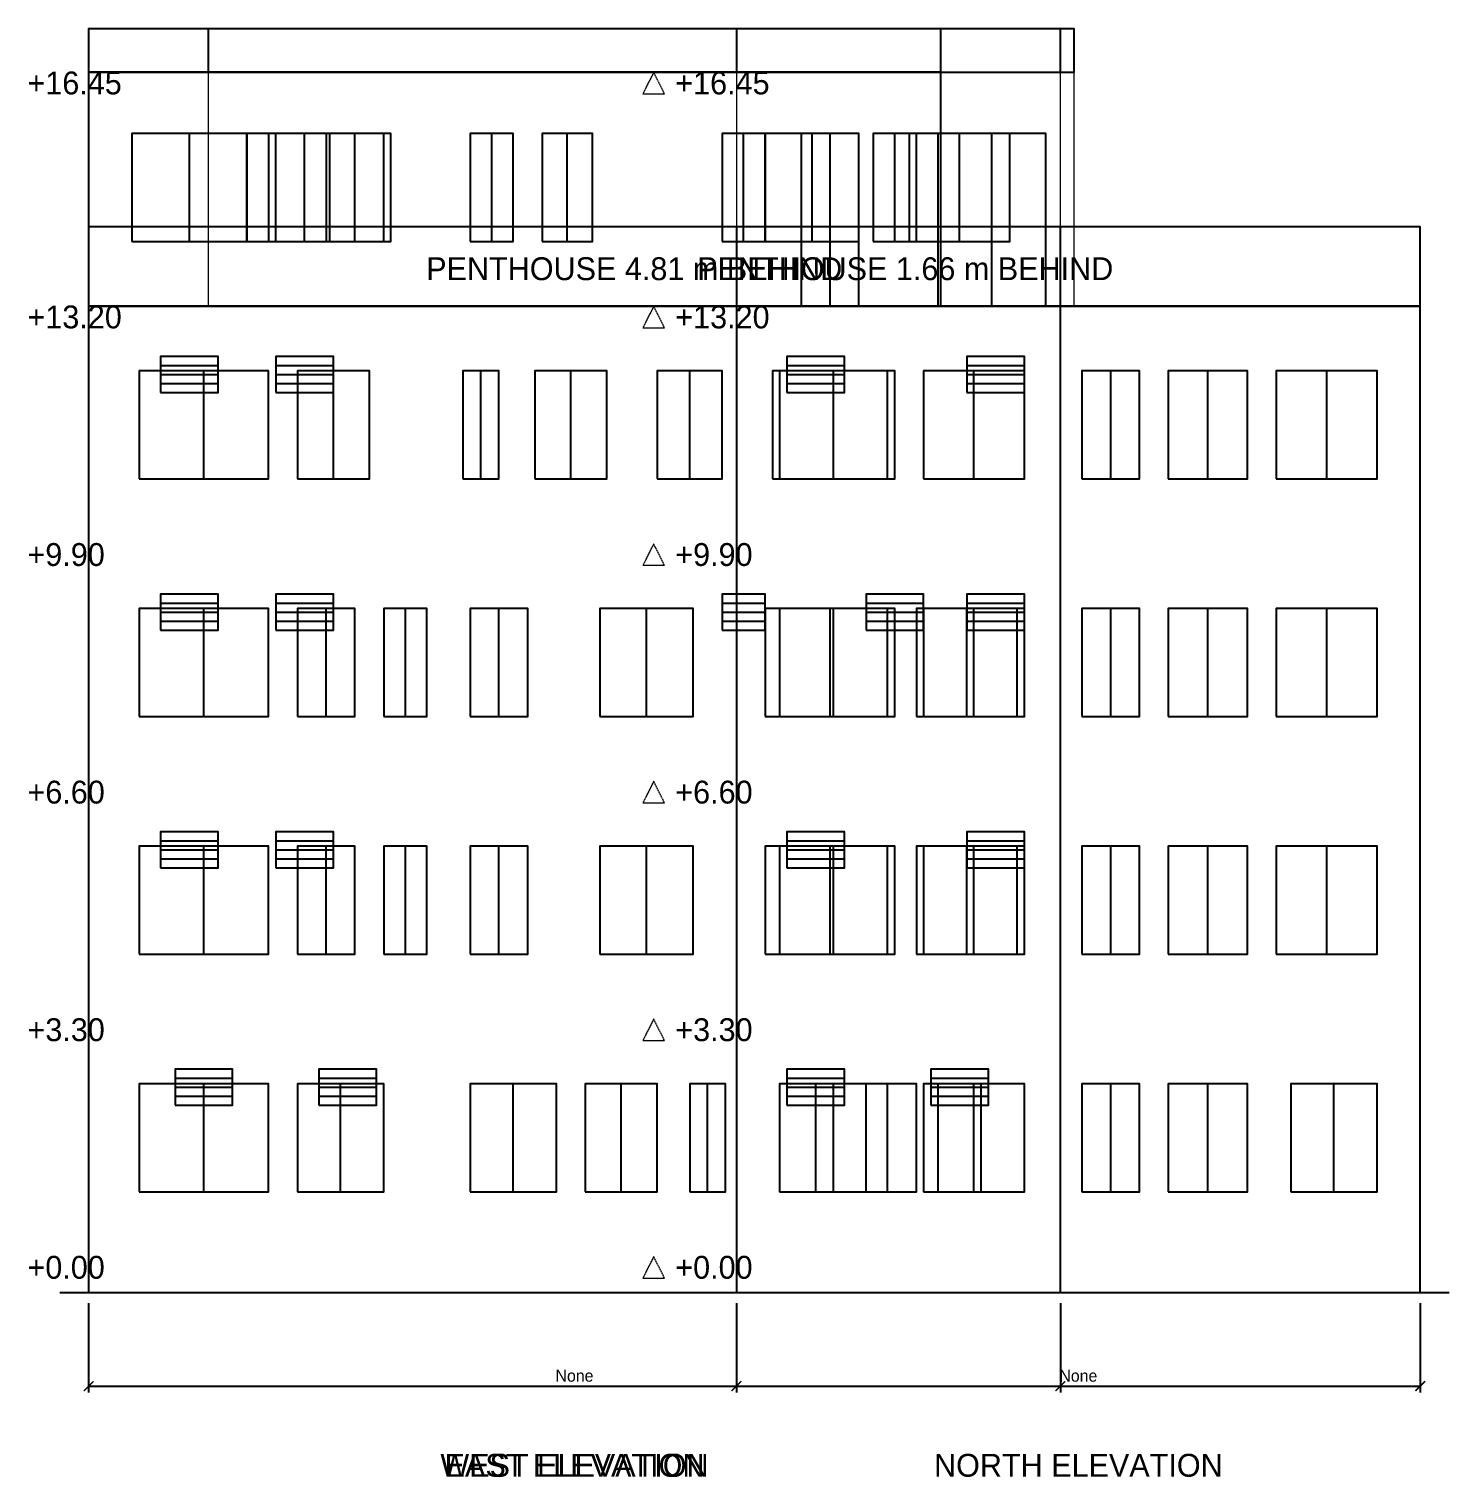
# Model space of a CAD drawing. Header units: millimetres. Extents: x -3851 to 506847, y -6675 to 35120.
# Drawn here: x 242671 to 262400, y -3063 to 17050 of the extents above; entities that cross this region are included whole.
import ezdxf
from ezdxf.enums import TextEntityAlignment as Align

# ---------------------------------------------------------------- set-up
doc = ezdxf.new("R2010")
doc.units = ezdxf.units.MM
doc.header["$LTSCALE"] = 20
doc.linetypes.add('DASHED', pattern=[1.524, 1.27, -0.254])
for name, color, linetype, lineweight in [('A-ANNO-DIMS-ELA', 5, 'CONTINUOUS', 13), ('A-ANNO-SYMB-ELA', 5, 'DASHED', 13), ('A-ANNO-TEXT-ELA', 7, 'CONTINUOUS', 13), ('A-FLOR-ELA', 7, 'CONTINUOUS', 25), ('A-FURN-ELA', 6, 'CONTINUOUS', 13)]:
    doc.layers.add(name, color=color, linetype=linetype, lineweight=lineweight)
doc.dimstyles.new('ARCH', dxfattribs={"dimtxt": 2.2, "dimasz": 1.8, "dimexe": 1.2, "dimexo": 2, "dimgap": 0.8, "dimtad": 1, "dimlfac": 0.001, "dimblk": 'ARCHTICK', "dimcen": 2.5, "dimazin": 3, "dimtfac": 1, "dimtmove": 0, "dimatfit": 3})

# ---------------------------------------------------------------- blocks, each defined once
blk = doc.blocks.new('_ARCHTICK')
at = {"color": 0, "linetype": 'BYBLOCK', "const_width": 0.15}
blk.add_lwpolyline([(-0.5, -0.5), (0.5, 0.5)], dxfattribs=at)

msp = doc.modelspace()

# ---------------------------------------------------------------- linework, layer by layer
at = {"layer": 'A-ANNO-SYMB-ELA'}
for points in [[(251350, 16450), (251200, 16150), (251500, 16150)], [(251350, 13200), (251200, 12900), (251500, 12900)], [(251350, 9900), (251200, 9600), (251500, 9600)], [(251350, 6600), (251200, 6300), (251500, 6300)], [(251350, 3300), (251200, 3000), (251500, 3000)], [(251350, 0), (251200, -300), (251500, -300)]]:
    msp.add_lwpolyline(points, close=True, dxfattribs=at)
at = {"layer": 'A-FLOR-ELA'}
for p, q in [((244900, 14100), (244900, 15600)), ((246100, 14100), (246100, 15600)), ((246850, 14100), (246850, 15600)), ((247200, 14100), (247200, 15600)), ((249100, 14100), (249100, 15600)), ((250150, 14100), (250150, 15600)), ((252600, 14100), (252600, 15600)), ((253550, 14100), (253550, 15600)), ((253800, 13200), (253800, 15600)), ((254700, 14100), (254700, 15600)), ((255600, 14100), (255600, 15600)), ((256050, 13200), (256050, 15600)), ((244500, 12375), (245300, 12375)), ((245100, 10800), (245100, 12300)), ((246100, 12375), (246900, 12375)), ((246900, 10800), (246900, 12300)), ((248950, 10800), (248950, 12300)), ((250200, 10800), (250200, 12300)), ((251850, 10800), (251850, 12300)), ((253200, 12375), (254000, 12375)), ((253850, 10800), (253850, 12300)), ((253850, 10800), (253850, 12300)), ((255700, 12375), (256500, 12375)), ((255800, 10800), (255800, 12300)), ((257700, 10800), (257700, 12300)), ((259050, 10800), (259050, 12300)), ((260700, 10800), (260700, 12300)), ((244500, 12250), (245300, 12250)), ((244500, 12125), (245300, 12125)), ((246100, 12250), (246900, 12250)), ((246100, 12125), (246900, 12125)), ((253200, 12250), (254000, 12250)), ((253200, 12125), (254000, 12125)), ((255700, 12250), (256500, 12250)), ((255700, 12125), (256500, 12125)), ((244500, 9075), (245300, 9075)), ((246100, 9075), (246900, 9075)), ((252300, 9075), (252900, 9075)), ((254300, 9075), (255100, 9075)), ((255700, 9075), (256500, 9075)), ((244500, 8950), (245300, 8950)), ((245100, 7500), (245100, 9000)), ((246100, 8950), (246900, 8950)), ((246800, 7500), (246800, 9000)), ((247900, 7500), (247900, 9000)), ((249200, 7500), (249200, 9000)), ((251250, 7500), (251250, 9000)), ((252300, 8950), (252900, 8950)), ((253800, 7500), (253800, 9000)), ((253850, 7500), (253850, 9000)), ((254300, 8950), (255100, 8950)), ((255700, 7500), (255700, 9000)), ((255700, 8950), (256500, 8950)), ((255800, 7500), (255800, 9000)), ((257700, 7500), (257700, 9000)), ((259050, 7500), (259050, 9000)), ((260700, 7500), (260700, 9000)), ((244500, 8825), (245300, 8825)), ((246100, 8825), (246900, 8825)), ((252300, 8825), (252900, 8825)), ((254300, 8825), (255100, 8825)), ((255700, 8825), (256500, 8825)), ((244500, 5775), (245300, 5775)), ((244500, 5650), (245300, 5650)), ((245100, 4200), (245100, 5700)), ((246100, 5775), (246900, 5775)), ((246100, 5650), (246900, 5650)), ((246800, 4200), (246800, 5700)), ((247900, 4200), (247900, 5700)), ((249200, 4200), (249200, 5700)), ((251250, 4200), (251250, 5700)), ((253200, 5775), (254000, 5775)), ((253200, 5650), (254000, 5650)), ((253800, 4200), (253800, 5700)), ((253850, 4200), (253850, 5700)), ((255700, 5775), (256500, 5775)), ((255700, 4200), (255700, 5700)), ((255700, 5650), (256500, 5650)), ((255800, 4200), (255800, 5700)), ((257700, 4200), (257700, 5700)), ((259050, 4200), (259050, 5700)), ((260700, 4200), (260700, 5700)), ((244500, 5525), (245300, 5525)), ((246100, 5525), (246900, 5525)), ((253200, 5525), (254000, 5525)), ((255700, 5525), (256500, 5525)), ((244700, 2475), (245500, 2475)), ((246700, 2475), (247500, 2475)), ((253200, 2475), (254000, 2475)), ((255200, 2475), (256000, 2475)), ((244700, 2350), (245500, 2350)), ((244700, 2225), (245500, 2225)), ((245100, 900), (245100, 2400)), ((246700, 2350), (247500, 2350)), ((246700, 2225), (247500, 2225)), ((247000, 900), (247000, 2400)), ((249400, 900), (249400, 2400)), ((250900, 900), (250900, 2400)), ((252100, 900), (252100, 2400)), ((253200, 2350), (254000, 2350)), ((253200, 2225), (254000, 2225)), ((253850, 900), (253850, 2400)), ((254300, 900), (254300, 2400)), ((255200, 2350), (256000, 2350)), ((255200, 2225), (256000, 2225)), ((255800, 900), (255800, 2400)), ((255900, 900), (255900, 2400)), ((257700, 900), (257700, 2400)), ((259050, 900), (259050, 2400)), ((260800, 900), (260800, 2400)), ((243100, -500), (257400, -500)), ((243100, -500), (257400, -500)), ((252100, -500), (262400, -500))]:
    msp.add_line(p, q, dxfattribs=at)
for points in [[(243500, 16450), (255340, 16450), (255340, 17050), (243500, 17050)], [(245160, 16450), (257000, 16450), (257000, 17050), (245160, 17050)], [(252500, 16450), (257190, 16450), (257190, 17050), (252500, 17050)], [(243500, 13200), (255340, 13200), (255340, 16450), (243500, 16450)], [(244100, 14100), (245700, 14100), (245700, 15600), (244100, 15600)], [(245700, 14100), (246500, 14100), (246500, 15600), (245700, 15600)], [(246000, 14100), (247700, 14100), (247700, 15600), (246000, 15600)], [(246800, 14100), (247600, 14100), (247600, 15600), (246800, 15600)], [(248800, 14100), (249400, 14100), (249400, 15600), (248800, 15600)], [(249800, 14100), (250500, 14100), (250500, 15600), (249800, 15600)], [(252300, 14100), (252900, 14100), (252900, 15600), (252300, 15600)], [(252900, 14100), (254200, 14100), (254200, 15600), (252900, 15600)], [(253400, 13200), (254200, 13200), (254200, 15600), (253400, 15600)], [(254400, 14100), (255000, 14100), (255000, 15600), (254400, 15600)], [(254900, 14100), (256300, 14100), (256300, 15600), (254900, 15600)], [(255300, 13200), (256800, 13200), (256800, 15600), (255300, 15600)], [(243500, 13200), (257000, 13200), (257000, 14300), (243500, 14300)], [(243500, 13200), (257000, 13200), (257000, 14300), (243500, 14300)], [(252500, 13200), (262000, 13200), (262000, 14300), (252500, 14300)], [(243500, -500), (257000, -500), (257000, 13200), (243500, 13200)], [(243500, -500), (257000, -500), (257000, 13200), (243500, 13200)], [(252500, -500), (262000, -500), (262000, 13200), (252500, 13200)], [(244500, 12000), (245300, 12000), (245300, 12500), (244500, 12500)], [(246100, 12000), (246900, 12000), (246900, 12500), (246100, 12500)], [(253200, 12000), (254000, 12000), (254000, 12500), (253200, 12500)], [(255700, 12000), (256500, 12000), (256500, 12500), (255700, 12500)], [(244200, 10800), (246000, 10800), (246000, 12300), (244200, 12300)], [(246400, 10800), (247400, 10800), (247400, 12300), (246400, 12300)], [(248700, 10800), (249200, 10800), (249200, 12300), (248700, 12300)], [(249700, 10800), (250700, 10800), (250700, 12300), (249700, 12300)], [(251400, 10800), (252300, 10800), (252300, 12300), (251400, 12300)], [(253000, 10800), (254700, 10800), (254700, 12300), (253000, 12300)], [(253100, 10800), (254600, 10800), (254600, 12300), (253100, 12300)], [(255100, 10800), (256500, 10800), (256500, 12300), (255100, 12300)], [(257300, 10800), (258100, 10800), (258100, 12300), (257300, 12300)], [(258500, 10800), (259600, 10800), (259600, 12300), (258500, 12300)], [(260000, 10800), (261400, 10800), (261400, 12300), (260000, 12300)], [(244500, 8700), (245300, 8700), (245300, 9200), (244500, 9200)], [(246100, 8700), (246900, 8700), (246900, 9200), (246100, 9200)], [(252300, 8700), (252900, 8700), (252900, 9200), (252300, 9200)], [(254300, 8700), (255100, 8700), (255100, 9200), (254300, 9200)], [(255700, 8700), (256500, 8700), (256500, 9200), (255700, 9200)], [(244200, 7500), (246000, 7500), (246000, 9000), (244200, 9000)], [(246400, 7500), (247200, 7500), (247200, 9000), (246400, 9000)], [(247600, 7500), (248200, 7500), (248200, 9000), (247600, 9000)], [(248800, 7500), (249600, 7500), (249600, 9000), (248800, 9000)], [(250600, 7500), (251900, 7500), (251900, 9000), (250600, 9000)], [(252900, 7500), (254700, 7500), (254700, 9000), (252900, 9000)], [(253100, 7500), (254600, 7500), (254600, 9000), (253100, 9000)], [(255000, 7500), (256400, 7500), (256400, 9000), (255000, 9000)], [(255100, 7500), (256500, 7500), (256500, 9000), (255100, 9000)], [(257300, 7500), (258100, 7500), (258100, 9000), (257300, 9000)], [(258500, 7500), (259600, 7500), (259600, 9000), (258500, 9000)], [(260000, 7500), (261400, 7500), (261400, 9000), (260000, 9000)], [(244500, 5400), (245300, 5400), (245300, 5900), (244500, 5900)], [(246100, 5400), (246900, 5400), (246900, 5900), (246100, 5900)], [(253200, 5400), (254000, 5400), (254000, 5900), (253200, 5900)], [(255700, 5400), (256500, 5400), (256500, 5900), (255700, 5900)], [(244200, 4200), (246000, 4200), (246000, 5700), (244200, 5700)], [(246400, 4200), (247200, 4200), (247200, 5700), (246400, 5700)], [(247600, 4200), (248200, 4200), (248200, 5700), (247600, 5700)], [(248800, 4200), (249600, 4200), (249600, 5700), (248800, 5700)], [(250600, 4200), (251900, 4200), (251900, 5700), (250600, 5700)], [(252900, 4200), (254700, 4200), (254700, 5700), (252900, 5700)], [(253100, 4200), (254600, 4200), (254600, 5700), (253100, 5700)], [(255000, 4200), (256400, 4200), (256400, 5700), (255000, 5700)], [(255100, 4200), (256500, 4200), (256500, 5700), (255100, 5700)], [(257300, 4200), (258100, 4200), (258100, 5700), (257300, 5700)], [(258500, 4200), (259600, 4200), (259600, 5700), (258500, 5700)], [(260000, 4200), (261400, 4200), (261400, 5700), (260000, 5700)], [(244700, 2100), (245500, 2100), (245500, 2600), (244700, 2600)], [(246700, 2100), (247500, 2100), (247500, 2600), (246700, 2600)], [(253200, 2100), (254000, 2100), (254000, 2600), (253200, 2600)], [(255200, 2100), (256000, 2100), (256000, 2600), (255200, 2600)], [(244200, 900), (246000, 900), (246000, 2400), (244200, 2400)], [(246400, 900), (247600, 900), (247600, 2400), (246400, 2400)], [(248800, 900), (250000, 900), (250000, 2400), (248800, 2400)], [(250400, 900), (251400, 900), (251400, 2400), (250400, 2400)], [(251850, 900), (252350, 900), (252350, 2400), (251850, 2400)], [(253100, 900), (254600, 900), (254600, 2400), (253100, 2400)], [(253600, 900), (255000, 900), (255000, 2400), (253600, 2400)], [(255100, 900), (256500, 900), (256500, 2400), (255100, 2400)], [(255300, 900), (256500, 900), (256500, 2400), (255300, 2400)], [(257300, 900), (258100, 900), (258100, 2400), (257300, 2400)], [(258500, 900), (259600, 900), (259600, 2400), (258500, 2400)], [(260200, 900), (261400, 900), (261400, 2400), (260200, 2400)]]:
    msp.add_lwpolyline(points, close=True, dxfattribs=at)
at = {"layer": 'A-FURN-ELA'}
for points in [[(245160, 13200), (257000, 13200), (257000, 16450), (245160, 16450)], [(252500, 13200), (257190, 13200), (257190, 16450), (252500, 16450)]]:
    msp.add_lwpolyline(points, close=True, dxfattribs=at)

# ---------------------------------------------------------------- texts
at = {"layer": 'A-ANNO-TEXT-ELA'}
for s, p in [('+16.45', (242650, 16300)), ('+16.45', (242650, 16300)), ('+16.45', (251650, 16300)), ('+13.20', (242650, 13050)), ('+13.20', (242650, 13050)), ('+13.20', (251650, 13050)), ('+9.90', (242650, 9750)), ('+9.90', (242650, 9750)), ('+9.90', (251650, 9750)), ('+6.60', (242650, 6450)), ('+6.60', (242650, 6450)), ('+6.60', (251650, 6450)), ('+3.30', (242650, 3150)), ('+3.30', (242650, 3150)), ('+3.30', (251650, 3150)), ('+0.00', (242650, -150)), ('+0.00', (242650, -150)), ('+0.00', (251650, -150))]:
    msp.add_text(s, height=317.5, dxfattribs=at).set_placement(p, align=Align.MIDDLE_LEFT)
for s, p in [('PENTHOUSE 4.81 m BEHIND', (251080, 13720)), ('PENTHOUSE 1.66 m BEHIND', (254845, 13720)), ('WEST ELEVATION', (250250, -2900)), ('EAST ELEVATION', (250250, -2900)), ('NORTH ELEVATION', (257250, -2900))]:
    msp.add_text(s, height=317.5, dxfattribs=at).set_placement(p, align=Align.MIDDLE_CENTER)

# ---------------------------------------------------------------- dimensions: what is measured, and where the dimension line sits
at = {"layer": 'A-ANNO-DIMS-ELA'}
for base, p1, p2 in [((243500, -1800), (243500, -500), (257000, -500)), ((243500, -1800), (243500, -500), (257000, -500)), ((252500, -1800), (252500, -500), (262000, -500))]:
    msp.add_linear_dim(base=base, p1=p1, p2=p2, text='None', dimstyle='ARCH', override={"dimscale": 75}, dxfattribs=at).render()

doc.saveas('drawing.dxf')
